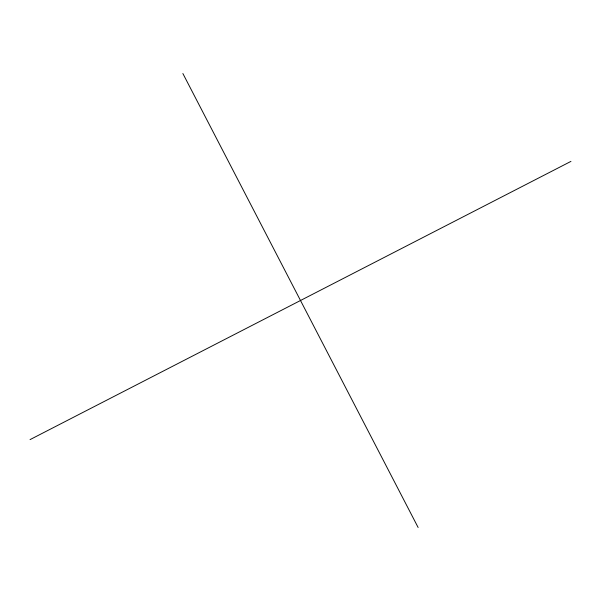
<?xml version="1.0" encoding="UTF-8"?>
<svg xmlns="http://www.w3.org/2000/svg" width="601" height="601" viewBox="0 0 601 601"><rect width="100%" height="100%" fill="white"/><g stroke="black" fill="none" stroke-linecap="round" stroke-linejoin="round"><path stroke-width="0.9" d="M30.05 439.616L570.95 161.384M182.869 73.517L418.131 527.483"/></g></svg>
